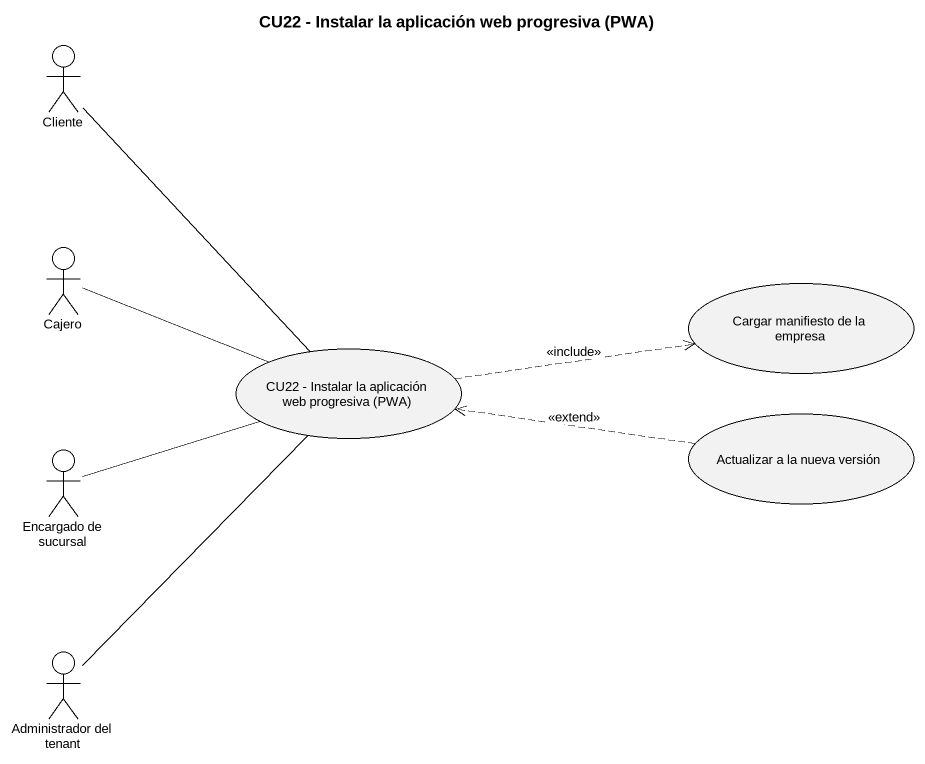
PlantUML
@startuml
title CU22 - Instalar la aplicación web progresiva (PWA)
actor Cliente
actor Cajero
usecase "Cargar manifiesto de la empresa" as Cargar_manifiesto_de_la
usecase "CU22 - Instalar la aplicación web progresiva (PWA)" as CU22_Instalar_la_aplicación
actor "Encargado de sucursal" as Encargado_de_sucursal
usecase "Actualizar a la nueva versión" as Actualizar_a_la_nueva
actor "Administrador del tenant" as Administrador_del_tenant
Cliente -- CU22_Instalar_la_aplicación
Cajero -right- CU22_Instalar_la_aplicación
CU22_Instalar_la_aplicación .right.> Cargar_manifiesto_de_la : <<include>>
Encargado_de_sucursal -right- CU22_Instalar_la_aplicación
Actualizar_a_la_nueva .left.> CU22_Instalar_la_aplicación : <<extend>>
Administrador_del_tenant -up- CU22_Instalar_la_aplicación
@enduml
